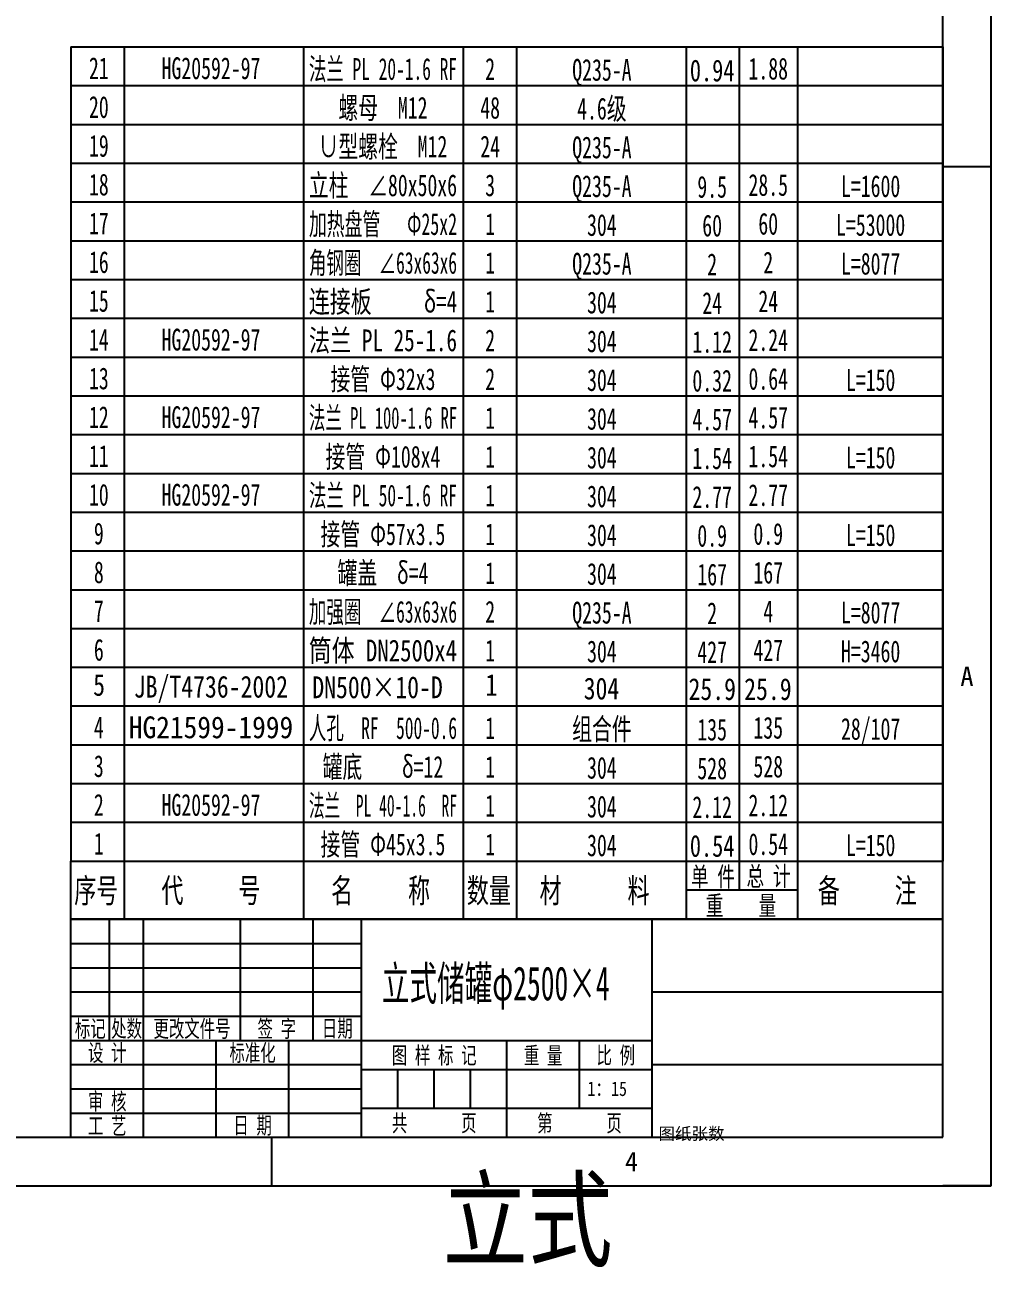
# Model space of a CAD drawing. Extents: x -391 to 8535, y -402 to 12465.
# Drawn here: x 5542 to 8535, y -402 to 3443 of the extents above; entities that cross this region are included whole.
import ezdxf
from ezdxf.enums import TextEntityAlignment as Align

# ---------------------------------------------------------------- set-up
doc = ezdxf.new("R2010")
doc.units = 0
doc.header["$LTSCALE"] = 15
for name, color, linetype in [('1轮廓实线层', 7, 'CONTINUOUS'), ('2细线层', 3, 'CONTINUOUS'), ('6文字层', 3, 'CONTINUOUS'), ('图框层', 7, 'CONTINUOUS')]:
    doc.layers.add(name, color=color, linetype=linetype)
doc.styles.add('PC_TEXTSTYLE', font='simfang.ttf', dxfattribs={"width": 0.8})

# ---------------------------------------------------------------- blocks, each defined once
blk = doc.blocks.new('PC_MXBTITLERECORD')
at = {"layer": '1轮廓实线层'}
for q in [(-180, 12), (0, 0)]:
    blk.add_line((-180, 0), q, dxfattribs=at)
at = {"layer": '2细线层'}
for p, q in [((-180, 12), (0, 12)), ((-169, 12), (-169, 0)), ((-132, 12), (-132, 0)), ((-99, 12), (-99, 0)), ((-88, 12), (-88, 0)), ((-53, 12), (-53, 0)), ((-42, 12), (-42, 6)), ((-30, 12), (-30, 0)), ((-30, 6), (-53, 6))]:
    blk.add_line(p, q, dxfattribs=at)
at = {"layer": '图框层'}
blk.add_line((0, 0), (0, 12), dxfattribs=at)
at = {"layer": '6文字层', "style": 'PC_TEXTSTYLE', "width": 0.667}
for s, height, p in [('单 件', 4, (-47.45, 8.84)), ('总 计', 4, (-35.96, 8.94)), ('序号', 5, (-174.77, 6)), ('代     号', 5, (-151.09, 6)), ('名     称', 5, (-116.06, 6)), ('数量', 5, (-93.71, 6)), ('材      料', 5, (-71.89, 6)), ('备     注', 5, (-15.57, 6)), ('重    量', 4, (-41.65, 2.94))]:
    blk.add_text(s, height=height, dxfattribs=at).set_placement(p, align=Align.MIDDLE)
blk = doc.blocks.new('PC_MXB_BLOCK')
at = {"layer": '1轮廓实线层'}
blk.add_line((-180, 8), (-180, 0), dxfattribs=at)
at = {"layer": '2细线层'}
for p, q in [((-180, 8), (0, 8)), ((-169, 8), (-169, 0)), ((-132, 8), (-132, 0)), ((-99, 8), (-99, 0)), ((-88, 8), (-88, 0)), ((-53, 8), (-53, 0)), ((-42, 8), (-42, 0)), ((-30, 8), (-30, 0))]:
    blk.add_line(p, q, dxfattribs=at)
at = {"layer": '图框层'}
blk.add_line((0, 8), (0, 0), dxfattribs=at)
at = {"layer": '6文字层', "style": 'PC_TEXTSTYLE'}
for tag, width, p, p2 in [('序号', 0.710319, (-178.38, 1.35), (-170.09, 1.35)), ('代号', 2.906846, (-168.05, 1.35), (-134.11, 1.35)), ('名称', 2.561349, (-130.87, 1.2), (-100.28, 1.2)), ('数量', 0.741061, (-97.88, 1.2), (-89, 1.2)), ('材料', 2.652319, (-86.43, 1.01), (-54.3, 1.01)), ('单重', 0.785409, (-52.21, 0.89), (-43, 0.89)), ('总重', 0.881833, (-41.2, 1.27), (-30.86, 1.27)), ('备注', 2.326564, (-28.61, 1.02), (-1.16, 1.02))]:
    blk.add_attdef(tag, text='', height=4.5, dxfattribs=dict(at, width=width)).set_placement(p, p2, align=Align.FIT)

msp = doc.modelspace()

# ---------------------------------------------------------------- linework, layer by layer
at = {"layer": '1轮廓实线层'}
for p, q in [((5685, 1455), (5685, 1335)), ((8385, 675), (5685, 675)), ((5685, 0), (5685, 675)), ((5805, 300), (5805, 675)), ((5910, 300), (5910, 675)), ((6210, 300), (6210, 675)), ((6435, 300), (6435, 675)), ((6585, 0), (6585, 675)), ((7485, 450), (8385, 450)), ((5685, 300), (7485, 300)), ((5910, 0), (5910, 300)), ((6135, 0), (6135, 300)), ((6360, 0), (6360, 300)), ((7035, 0), (7035, 300)), ((7260, 90), (7260, 300)), ((6585, 210), (7485, 210)), ((7485, 225), (8385, 225)), ((6585, 90), (7485, 90)), ((5685, 0), (8385, 0))]:
    msp.add_line(p, q, dxfattribs=at)
at = {"layer": '1轮廓实线层', "color": 7}
for p, q in [((7485, 0), (7485, 675)), ((5685, 375), (6585, 375))]:
    msp.add_line(p, q, dxfattribs=at)
at = {"layer": '2细线层'}
for p, q in [((5685, 1455), (8385, 1455)), ((5850, 1455), (5850, 1335)), ((6405, 1455), (6405, 1335)), ((6900, 1455), (6900, 1335)), ((7065, 1455), (7065, 1335)), ((7590, 1455), (7590, 1335)), ((7755, 1455), (7755, 1335)), ((7935, 1455), (7935, 1335)), ((5685, 600), (6585, 600)), ((5685, 525), (6585, 525)), ((5685, 450), (6585, 450)), ((5685, 225), (6585, 225)), ((6697.5, 90), (6697.5, 210)), ((6810, 90), (6810, 210)), ((6922.5, 90), (6922.5, 210)), ((5685, 150), (6585, 150)), ((5685, 75), (6585, 75))]:
    msp.add_line(p, q, dxfattribs=at)
at = {"layer": '图框层', "color": 3, "ltscale": 14}
for p, q in [((8535, -150), (8535, 12465)), ((8535, 3003.75), (8385, 3003.75)), ((-375, -150), (8535, -150)), ((8535, -150), (8385, -150))]:
    msp.add_line(p, q, dxfattribs=at)
at = {"layer": '图框层', "color": 7, "ltscale": 14}
for p, q in [((8385, 0), (8385, 12315)), ((0, 0), (8385, 0))]:
    msp.add_line(p, q, dxfattribs=at)
at = {"layer": '图框层'}
for p, q in [((8385, 1455), (8385, 1335)), ((8385, 0), (8385, 675))]:
    msp.add_line(p, q, dxfattribs=at)
at = {"layer": '图框层', "color": 3}
for p, q in [((6307.5, -150), (6307.5, 0)), ((8535, -150), (8535, 0))]:
    msp.add_line(p, q, dxfattribs=at)

# ---------------------------------------------------------------- block references
at = {"layer": '图框层', "ltscale": 14}
ref = msp.add_blockref('PC_MXB_BLOCK', (8385, 3255), dxfattribs=dict(at, xscale=15, yscale=15, zscale=15))
ref.add_attrib('代号', 'HG20592-97', dxfattribs={"layer": '6文字层', "height": 67.5, "style": 'PC_TEXTSTYLE', "width": 0.667}).set_placement((6118.84, 3275.23), align=Align.CENTER)
ref.add_attrib('序号', '21', dxfattribs={"layer": '6文字层', "height": 67.5, "style": 'PC_TEXTSTYLE', "width": 0.667}).set_placement((5771.47, 3275.23), align=Align.CENTER)
ref.add_attrib('名称', '法兰 PL 20-1.6 RF', dxfattribs={"layer": '6文字层', "height": 67.5, "style": 'PC_TEXTSTYLE', "width": 0.577952}).set_placement((6422, 3272.93), (6880.86, 3272.93), align=Align.FIT)
ref.add_attrib('数量', '2', dxfattribs={"layer": '6文字层', "height": 67.5, "style": 'PC_TEXTSTYLE', "width": 0.667}).set_placement((6983.4, 3272.93), align=Align.CENTER)
ref.add_attrib('材料', 'Q235-A', dxfattribs={"layer": '6文字层', "height": 67.5, "style": 'PC_TEXTSTYLE', "width": 0.667}).set_placement((7329.47, 3270.16), align=Align.CENTER)
ref.add_attrib('单重', '0.94', dxfattribs={"layer": '6文字层', "height": 67.5, "style": 'PC_TEXTSTYLE', "width": 0.739389}).set_placement((7601.89, 3268.31), (7740.01, 3268.31), align=Align.FIT)
ref.add_attrib('总重', '1.88', dxfattribs={"layer": '6文字层', "height": 67.5, "style": 'PC_TEXTSTYLE', "width": 0.667}).set_placement((7844.62, 3273.98), align=Align.CENTER)
ref = msp.add_blockref('PC_MXB_BLOCK', (8385, 3135), dxfattribs=dict(at, xscale=15, yscale=15, zscale=15))
ref.add_attrib('序号', '20', dxfattribs={"layer": '6文字层', "height": 67.5, "style": 'PC_TEXTSTYLE', "width": 0.667}).set_placement((5771.47, 3155.23), align=Align.CENTER)
ref.add_attrib('名称', '螺母  M12', dxfattribs={"layer": '6文字层', "height": 67.5, "style": 'PC_TEXTSTYLE', "width": 0.667}).set_placement((6651.43, 3152.93), align=Align.CENTER)
ref.add_attrib('数量', '48', dxfattribs={"layer": '6文字层', "height": 67.5, "style": 'PC_TEXTSTYLE', "width": 0.667}).set_placement((6983.4, 3152.93), align=Align.CENTER)
ref.add_attrib('材料', '4.6级', dxfattribs={"layer": '6文字层', "height": 67.5, "style": 'PC_TEXTSTYLE', "width": 0.667}).set_placement((7329.47, 3150.16), align=Align.CENTER)
ref = msp.add_blockref('PC_MXB_BLOCK', (8385, 3015), dxfattribs=dict(at, xscale=15, yscale=15, zscale=15))
ref.add_attrib('序号', '19', dxfattribs={"layer": '6文字层', "height": 67.5, "style": 'PC_TEXTSTYLE', "width": 0.667}).set_placement((5771.47, 3035.23), align=Align.CENTER)
ref.add_attrib('名称', '∪型螺栓  M12', dxfattribs={"layer": '6文字层', "height": 67.5, "style": 'PC_TEXTSTYLE', "width": 0.667}).set_placement((6651.43, 3032.93), align=Align.CENTER)
ref.add_attrib('数量', '24', dxfattribs={"layer": '6文字层', "height": 67.5, "style": 'PC_TEXTSTYLE', "width": 0.667}).set_placement((6983.4, 3032.93), align=Align.CENTER)
ref.add_attrib('材料', 'Q235-A', dxfattribs={"layer": '6文字层', "height": 67.5, "style": 'PC_TEXTSTYLE', "width": 0.667}).set_placement((7329.47, 3030.16), align=Align.CENTER)
ref = msp.add_blockref('PC_MXB_BLOCK', (8385, 2895), dxfattribs=dict(at, xscale=15, yscale=15, zscale=15))
ref.add_attrib('序号', '18', dxfattribs={"layer": '6文字层', "height": 67.5, "style": 'PC_TEXTSTYLE', "width": 0.667}).set_placement((5771.47, 2915.23), align=Align.CENTER)
ref.add_attrib('名称', '立柱  ∠80x50x6', dxfattribs={"layer": '6文字层', "height": 67.5, "style": 'PC_TEXTSTYLE', "width": 0.655012}).set_placement((6422, 2912.93), (6880.86, 2912.93), align=Align.FIT)
ref.add_attrib('数量', '3', dxfattribs={"layer": '6文字层', "height": 67.5, "style": 'PC_TEXTSTYLE', "width": 0.667}).set_placement((6983.4, 2912.93), align=Align.CENTER)
ref.add_attrib('材料', 'Q235-A', dxfattribs={"layer": '6文字层', "height": 67.5, "style": 'PC_TEXTSTYLE', "width": 0.667}).set_placement((7329.47, 2910.16), align=Align.CENTER)
ref.add_attrib('单重', '9.5', dxfattribs={"layer": '6文字层', "height": 67.5, "style": 'PC_TEXTSTYLE', "width": 0.667}).set_placement((7670.95, 2908.31), align=Align.CENTER)
ref.add_attrib('备注', 'L=1600', dxfattribs={"layer": '6文字层', "height": 67.5, "style": 'PC_TEXTSTYLE', "width": 0.667}).set_placement((8161.72, 2910.37), align=Align.CENTER)
ref.add_attrib('总重', '28.5', dxfattribs={"layer": '6文字层', "height": 67.5, "style": 'PC_TEXTSTYLE', "width": 0.667}).set_placement((7844.62, 2913.98), align=Align.CENTER)
ref = msp.add_blockref('PC_MXB_BLOCK', (8385, 2775), dxfattribs=dict(at, xscale=15, yscale=15, zscale=15))
ref.add_attrib('序号', '17', dxfattribs={"layer": '6文字层', "height": 67.5, "style": 'PC_TEXTSTYLE', "width": 0.667}).set_placement((5771.47, 2795.23), align=Align.CENTER)
ref.add_attrib('名称', '加热盘管   Φ25x2', dxfattribs={"layer": '6文字层', "height": 67.5, "style": 'PC_TEXTSTYLE', "width": 0.577952}).set_placement((6422, 2792.93), (6880.86, 2792.93), align=Align.FIT)
ref.add_attrib('数量', '1', dxfattribs={"layer": '6文字层', "height": 67.5, "style": 'PC_TEXTSTYLE', "width": 0.667}).set_placement((6983.4, 2792.93), align=Align.CENTER)
ref.add_attrib('材料', '304', dxfattribs={"layer": '6文字层', "height": 67.5, "style": 'PC_TEXTSTYLE', "width": 0.667}).set_placement((7329.47, 2790.16), align=Align.CENTER)
ref.add_attrib('单重', '60', dxfattribs={"layer": '6文字层', "height": 67.5, "style": 'PC_TEXTSTYLE', "width": 0.667}).set_placement((7670.95, 2788.31), align=Align.CENTER)
ref.add_attrib('备注', 'L=53000', dxfattribs={"layer": '6文字层', "height": 67.5, "style": 'PC_TEXTSTYLE', "width": 0.667}).set_placement((8161.72, 2790.37), align=Align.CENTER)
ref.add_attrib('总重', '60', dxfattribs={"layer": '6文字层', "height": 67.5, "style": 'PC_TEXTSTYLE', "width": 0.667}).set_placement((7844.62, 2793.98), align=Align.CENTER)
ref = msp.add_blockref('PC_MXB_BLOCK', (8385, 2655), dxfattribs=dict(at, xscale=15, yscale=15, zscale=15))
ref.add_attrib('序号', '16', dxfattribs={"layer": '6文字层', "height": 67.5, "style": 'PC_TEXTSTYLE', "width": 0.667}).set_placement((5771.47, 2675.23), align=Align.CENTER)
ref.add_attrib('名称', '角钢圈  ∠63x63x6', dxfattribs={"layer": '6文字层', "height": 67.5, "style": 'PC_TEXTSTYLE', "width": 0.577952}).set_placement((6422, 2672.93), (6880.86, 2672.93), align=Align.FIT)
ref.add_attrib('数量', '1', dxfattribs={"layer": '6文字层', "height": 67.5, "style": 'PC_TEXTSTYLE', "width": 0.667}).set_placement((6983.4, 2672.93), align=Align.CENTER)
ref.add_attrib('材料', 'Q235-A', dxfattribs={"layer": '6文字层', "height": 67.5, "style": 'PC_TEXTSTYLE', "width": 0.667}).set_placement((7329.47, 2670.16), align=Align.CENTER)
ref.add_attrib('单重', '2', dxfattribs={"layer": '6文字层', "height": 67.5, "style": 'PC_TEXTSTYLE', "width": 0.667}).set_placement((7670.95, 2668.31), align=Align.CENTER)
ref.add_attrib('备注', 'L=8077', dxfattribs={"layer": '6文字层', "height": 67.5, "style": 'PC_TEXTSTYLE', "width": 0.667}).set_placement((8161.72, 2670.37), align=Align.CENTER)
ref.add_attrib('总重', '2', dxfattribs={"layer": '6文字层', "height": 67.5, "style": 'PC_TEXTSTYLE', "width": 0.667}).set_placement((7844.62, 2673.98), align=Align.CENTER)
ref = msp.add_blockref('PC_MXB_BLOCK', (8385, 2535), dxfattribs=dict(at, xscale=15, yscale=15, zscale=15))
ref.add_attrib('序号', '15', dxfattribs={"layer": '6文字层', "height": 67.5, "style": 'PC_TEXTSTYLE', "width": 0.667}).set_placement((5771.47, 2555.23), align=Align.CENTER)
ref.add_attrib('名称', '连接板     δ=4', dxfattribs={"layer": '6文字层', "height": 67.5, "style": 'PC_TEXTSTYLE', "width": 0.655012}).set_placement((6422, 2552.93), (6880.86, 2552.93), align=Align.FIT)
ref.add_attrib('数量', '1', dxfattribs={"layer": '6文字层', "height": 67.5, "style": 'PC_TEXTSTYLE', "width": 0.667}).set_placement((6983.4, 2552.93), align=Align.CENTER)
ref.add_attrib('材料', '304', dxfattribs={"layer": '6文字层', "height": 67.5, "style": 'PC_TEXTSTYLE', "width": 0.667}).set_placement((7329.47, 2550.16), align=Align.CENTER)
ref.add_attrib('单重', '24', dxfattribs={"layer": '6文字层', "height": 67.5, "style": 'PC_TEXTSTYLE', "width": 0.667}).set_placement((7670.95, 2548.31), align=Align.CENTER)
ref.add_attrib('总重', '24', dxfattribs={"layer": '6文字层', "height": 67.5, "style": 'PC_TEXTSTYLE', "width": 0.667}).set_placement((7844.62, 2553.98), align=Align.CENTER)
ref = msp.add_blockref('PC_MXB_BLOCK', (8385, 2415), dxfattribs=dict(at, xscale=15, yscale=15, zscale=15))
ref.add_attrib('代号', 'HG20592-97', dxfattribs={"layer": '6文字层', "height": 67.5, "style": 'PC_TEXTSTYLE', "width": 0.667}).set_placement((6118.84, 2435.23), align=Align.CENTER)
ref.add_attrib('序号', '14', dxfattribs={"layer": '6文字层', "height": 67.5, "style": 'PC_TEXTSTYLE', "width": 0.667}).set_placement((5771.47, 2435.23), align=Align.CENTER)
ref.add_attrib('名称', '法兰 PL 25-1.6', dxfattribs={"layer": '6文字层', "height": 67.5, "style": 'PC_TEXTSTYLE', "width": 0.701798}).set_placement((6422, 2432.93), (6880.86, 2432.93), align=Align.FIT)
ref.add_attrib('数量', '2', dxfattribs={"layer": '6文字层', "height": 67.5, "style": 'PC_TEXTSTYLE', "width": 0.667}).set_placement((6983.4, 2432.93), align=Align.CENTER)
ref.add_attrib('材料', '304', dxfattribs={"layer": '6文字层', "height": 67.5, "style": 'PC_TEXTSTYLE', "width": 0.667}).set_placement((7329.47, 2430.16), align=Align.CENTER)
ref.add_attrib('单重', '1.12', dxfattribs={"layer": '6文字层', "height": 67.5, "style": 'PC_TEXTSTYLE', "width": 0.667}).set_placement((7670.95, 2428.31), align=Align.CENTER)
ref.add_attrib('总重', '2.24', dxfattribs={"layer": '6文字层', "height": 67.5, "style": 'PC_TEXTSTYLE', "width": 0.667}).set_placement((7844.62, 2433.98), align=Align.CENTER)
ref = msp.add_blockref('PC_MXB_BLOCK', (8385, 2295), dxfattribs=dict(at, xscale=15, yscale=15, zscale=15))
ref.add_attrib('序号', '13', dxfattribs={"layer": '6文字层', "height": 67.5, "style": 'PC_TEXTSTYLE', "width": 0.667}).set_placement((5771.47, 2315.23), align=Align.CENTER)
ref.add_attrib('名称', '接管 Φ32x3', dxfattribs={"layer": '6文字层', "height": 67.5, "style": 'PC_TEXTSTYLE', "width": 0.667}).set_placement((6651.43, 2312.93), align=Align.CENTER)
ref.add_attrib('数量', '2', dxfattribs={"layer": '6文字层', "height": 67.5, "style": 'PC_TEXTSTYLE', "width": 0.667}).set_placement((6983.4, 2312.93), align=Align.CENTER)
ref.add_attrib('材料', '304', dxfattribs={"layer": '6文字层', "height": 67.5, "style": 'PC_TEXTSTYLE', "width": 0.667}).set_placement((7329.47, 2310.16), align=Align.CENTER)
ref.add_attrib('单重', '0.32', dxfattribs={"layer": '6文字层', "height": 67.5, "style": 'PC_TEXTSTYLE', "width": 0.667}).set_placement((7670.95, 2308.31), align=Align.CENTER)
ref.add_attrib('备注', 'L=150', dxfattribs={"layer": '6文字层', "height": 67.5, "style": 'PC_TEXTSTYLE', "width": 0.667}).set_placement((8161.72, 2310.37), align=Align.CENTER)
ref.add_attrib('总重', '0.64', dxfattribs={"layer": '6文字层', "height": 67.5, "style": 'PC_TEXTSTYLE', "width": 0.667}).set_placement((7844.62, 2313.98), align=Align.CENTER)
ref = msp.add_blockref('PC_MXB_BLOCK', (8385, 2175), dxfattribs=dict(at, xscale=15, yscale=15, zscale=15))
ref.add_attrib('代号', 'HG20592-97', dxfattribs={"layer": '6文字层', "height": 67.5, "style": 'PC_TEXTSTYLE', "width": 0.667}).set_placement((6118.84, 2195.23), align=Align.CENTER)
ref.add_attrib('序号', '12', dxfattribs={"layer": '6文字层', "height": 67.5, "style": 'PC_TEXTSTYLE', "width": 0.667}).set_placement((5771.47, 2195.23), align=Align.CENTER)
ref.add_attrib('名称', '法兰 PL 100-1.6 RF', dxfattribs={"layer": '6文字层', "height": 67.5, "style": 'PC_TEXTSTYLE', "width": 0.545843}).set_placement((6422, 2192.93), (6880.86, 2192.93), align=Align.FIT)
ref.add_attrib('数量', '1', dxfattribs={"layer": '6文字层', "height": 67.5, "style": 'PC_TEXTSTYLE', "width": 0.667}).set_placement((6983.4, 2192.93), align=Align.CENTER)
ref.add_attrib('材料', '304', dxfattribs={"layer": '6文字层', "height": 67.5, "style": 'PC_TEXTSTYLE', "width": 0.667}).set_placement((7329.47, 2190.16), align=Align.CENTER)
ref.add_attrib('单重', '4.57', dxfattribs={"layer": '6文字层', "height": 67.5, "style": 'PC_TEXTSTYLE', "width": 0.667}).set_placement((7670.95, 2188.31), align=Align.CENTER)
ref.add_attrib('总重', '4.57', dxfattribs={"layer": '6文字层', "height": 67.5, "style": 'PC_TEXTSTYLE', "width": 0.667}).set_placement((7844.62, 2193.98), align=Align.CENTER)
ref = msp.add_blockref('PC_MXB_BLOCK', (8385, 2055), dxfattribs=dict(at, xscale=15, yscale=15, zscale=15))
ref.add_attrib('序号', '11', dxfattribs={"layer": '6文字层', "height": 67.5, "style": 'PC_TEXTSTYLE', "width": 0.667}).set_placement((5771.47, 2075.23), align=Align.CENTER)
ref.add_attrib('名称', '接管 Φ108x4', dxfattribs={"layer": '6文字层', "height": 67.5, "style": 'PC_TEXTSTYLE', "width": 0.667}).set_placement((6651.43, 2072.93), align=Align.CENTER)
ref.add_attrib('数量', '1', dxfattribs={"layer": '6文字层', "height": 67.5, "style": 'PC_TEXTSTYLE', "width": 0.667}).set_placement((6983.4, 2072.93), align=Align.CENTER)
ref.add_attrib('材料', '304', dxfattribs={"layer": '6文字层', "height": 67.5, "style": 'PC_TEXTSTYLE', "width": 0.667}).set_placement((7329.47, 2070.16), align=Align.CENTER)
ref.add_attrib('单重', '1.54', dxfattribs={"layer": '6文字层', "height": 67.5, "style": 'PC_TEXTSTYLE', "width": 0.667}).set_placement((7670.95, 2068.31), align=Align.CENTER)
ref.add_attrib('备注', 'L=150', dxfattribs={"layer": '6文字层', "height": 67.5, "style": 'PC_TEXTSTYLE', "width": 0.667}).set_placement((8161.72, 2070.37), align=Align.CENTER)
ref.add_attrib('总重', '1.54', dxfattribs={"layer": '6文字层', "height": 67.5, "style": 'PC_TEXTSTYLE', "width": 0.667}).set_placement((7844.62, 2073.98), align=Align.CENTER)
ref = msp.add_blockref('PC_MXB_BLOCK', (8385, 1935), dxfattribs=dict(at, xscale=15, yscale=15, zscale=15))
ref.add_attrib('代号', 'HG20592-97', dxfattribs={"layer": '6文字层', "height": 67.5, "style": 'PC_TEXTSTYLE', "width": 0.667}).set_placement((6118.84, 1955.23), align=Align.CENTER)
ref.add_attrib('序号', '10', dxfattribs={"layer": '6文字层', "height": 67.5, "style": 'PC_TEXTSTYLE', "width": 0.667}).set_placement((5771.47, 1955.23), align=Align.CENTER)
ref.add_attrib('名称', '法兰 PL 50-1.6 RF', dxfattribs={"layer": '6文字层', "height": 67.5, "style": 'PC_TEXTSTYLE', "width": 0.577952}).set_placement((6422, 1952.93), (6880.86, 1952.93), align=Align.FIT)
ref.add_attrib('数量', '1', dxfattribs={"layer": '6文字层', "height": 67.5, "style": 'PC_TEXTSTYLE', "width": 0.667}).set_placement((6983.4, 1952.93), align=Align.CENTER)
ref.add_attrib('材料', '304', dxfattribs={"layer": '6文字层', "height": 67.5, "style": 'PC_TEXTSTYLE', "width": 0.667}).set_placement((7329.47, 1950.16), align=Align.CENTER)
ref.add_attrib('单重', '2.77', dxfattribs={"layer": '6文字层', "height": 67.5, "style": 'PC_TEXTSTYLE', "width": 0.667}).set_placement((7670.95, 1948.31), align=Align.CENTER)
ref.add_attrib('总重', '2.77', dxfattribs={"layer": '6文字层', "height": 67.5, "style": 'PC_TEXTSTYLE', "width": 0.667}).set_placement((7844.62, 1953.98), align=Align.CENTER)
ref = msp.add_blockref('PC_MXB_BLOCK', (8385, 1815), dxfattribs=dict(at, xscale=15, yscale=15, zscale=15))
ref.add_attrib('序号', '9', dxfattribs={"layer": '6文字层', "height": 67.5, "style": 'PC_TEXTSTYLE', "width": 0.667}).set_placement((5771.47, 1835.23), align=Align.CENTER)
ref.add_attrib('名称', '接管 Φ57x3.5', dxfattribs={"layer": '6文字层', "height": 67.5, "style": 'PC_TEXTSTYLE', "width": 0.667}).set_placement((6651.43, 1832.93), align=Align.CENTER)
ref.add_attrib('数量', '1', dxfattribs={"layer": '6文字层', "height": 67.5, "style": 'PC_TEXTSTYLE', "width": 0.667}).set_placement((6983.4, 1832.93), align=Align.CENTER)
ref.add_attrib('材料', '304', dxfattribs={"layer": '6文字层', "height": 67.5, "style": 'PC_TEXTSTYLE', "width": 0.667}).set_placement((7329.47, 1830.16), align=Align.CENTER)
ref.add_attrib('单重', '0.9', dxfattribs={"layer": '6文字层', "height": 67.5, "style": 'PC_TEXTSTYLE', "width": 0.667}).set_placement((7670.95, 1828.31), align=Align.CENTER)
ref.add_attrib('备注', 'L=150', dxfattribs={"layer": '6文字层', "height": 67.5, "style": 'PC_TEXTSTYLE', "width": 0.667}).set_placement((8161.72, 1830.37), align=Align.CENTER)
ref.add_attrib('总重', '0.9', dxfattribs={"layer": '6文字层', "height": 67.5, "style": 'PC_TEXTSTYLE', "width": 0.667}).set_placement((7844.62, 1833.98), align=Align.CENTER)
ref = msp.add_blockref('PC_MXB_BLOCK', (8385, 1695), dxfattribs=dict(at, xscale=15, yscale=15, zscale=15))
ref.add_attrib('序号', '8', dxfattribs={"layer": '6文字层', "height": 67.5, "style": 'PC_TEXTSTYLE', "width": 0.667}).set_placement((5771.47, 1715.23), align=Align.CENTER)
ref.add_attrib('名称', '罐盖  δ=4', dxfattribs={"layer": '6文字层', "height": 67.5, "style": 'PC_TEXTSTYLE', "width": 0.667}).set_placement((6651.43, 1712.93), align=Align.CENTER)
ref.add_attrib('数量', '1', dxfattribs={"layer": '6文字层', "height": 67.5, "style": 'PC_TEXTSTYLE', "width": 0.667}).set_placement((6983.4, 1712.93), align=Align.CENTER)
ref.add_attrib('材料', '304', dxfattribs={"layer": '6文字层', "height": 67.5, "style": 'PC_TEXTSTYLE', "width": 0.667}).set_placement((7329.47, 1710.16), align=Align.CENTER)
ref.add_attrib('单重', '167', dxfattribs={"layer": '6文字层', "height": 67.5, "style": 'PC_TEXTSTYLE', "width": 0.667}).set_placement((7670.95, 1708.31), align=Align.CENTER)
ref.add_attrib('总重', '167', dxfattribs={"layer": '6文字层', "height": 67.5, "style": 'PC_TEXTSTYLE', "width": 0.667}).set_placement((7844.62, 1713.98), align=Align.CENTER)
ref = msp.add_blockref('PC_MXB_BLOCK', (8385, 1575), dxfattribs=dict(at, xscale=15, yscale=15, zscale=15))
ref.add_attrib('序号', '7', dxfattribs={"layer": '6文字层', "height": 67.5, "style": 'PC_TEXTSTYLE', "width": 0.667}).set_placement((5771.47, 1595.23), align=Align.CENTER)
ref.add_attrib('名称', '加强圈  ∠63x63x6', dxfattribs={"layer": '6文字层', "height": 67.5, "style": 'PC_TEXTSTYLE', "width": 0.577952}).set_placement((6422, 1592.93), (6880.86, 1592.93), align=Align.FIT)
ref.add_attrib('数量', '2', dxfattribs={"layer": '6文字层', "height": 67.5, "style": 'PC_TEXTSTYLE', "width": 0.667}).set_placement((6983.4, 1592.93), align=Align.CENTER)
ref.add_attrib('材料', 'Q235-A', dxfattribs={"layer": '6文字层', "height": 67.5, "style": 'PC_TEXTSTYLE', "width": 0.667}).set_placement((7329.47, 1590.16), align=Align.CENTER)
ref.add_attrib('单重', '2', dxfattribs={"layer": '6文字层', "height": 67.5, "style": 'PC_TEXTSTYLE', "width": 0.667}).set_placement((7670.95, 1588.31), align=Align.CENTER)
ref.add_attrib('备注', 'L=8077', dxfattribs={"layer": '6文字层', "height": 67.5, "style": 'PC_TEXTSTYLE', "width": 0.667}).set_placement((8161.72, 1590.37), align=Align.CENTER)
ref.add_attrib('总重', '4', dxfattribs={"layer": '6文字层', "height": 67.5, "style": 'PC_TEXTSTYLE', "width": 0.667}).set_placement((7844.62, 1593.98), align=Align.CENTER)
ref = msp.add_blockref('PC_MXB_BLOCK', (8385, 1455), dxfattribs=dict(at, xscale=15, yscale=15, zscale=15))
ref.add_attrib('序号', '6', dxfattribs={"layer": '6文字层', "height": 67.5, "style": 'PC_TEXTSTYLE', "width": 0.667}).set_placement((5771.47, 1475.23), align=Align.CENTER)
ref.add_attrib('名称', '筒体 DN2500x4', dxfattribs={"layer": '6文字层', "height": 67.5, "style": 'PC_TEXTSTYLE', "width": 0.755783}).set_placement((6422, 1472.93), (6880.86, 1472.93), align=Align.FIT)
ref.add_attrib('数量', '1', dxfattribs={"layer": '6文字层', "height": 67.5, "style": 'PC_TEXTSTYLE', "width": 0.667}).set_placement((6983.4, 1472.93), align=Align.CENTER)
ref.add_attrib('材料', '304', dxfattribs={"layer": '6文字层', "height": 67.5, "style": 'PC_TEXTSTYLE', "width": 0.667}).set_placement((7329.47, 1470.16), align=Align.CENTER)
ref.add_attrib('单重', '427', dxfattribs={"layer": '6文字层', "height": 67.5, "style": 'PC_TEXTSTYLE', "width": 0.667}).set_placement((7670.95, 1468.31), align=Align.CENTER)
ref.add_attrib('备注', 'H=3460', dxfattribs={"layer": '6文字层', "height": 67.5, "style": 'PC_TEXTSTYLE', "width": 0.667}).set_placement((8161.72, 1470.37), align=Align.CENTER)
ref.add_attrib('总重', '427', dxfattribs={"layer": '6文字层', "height": 67.5, "style": 'PC_TEXTSTYLE', "width": 0.667}).set_placement((7844.62, 1473.98), align=Align.CENTER)
ref = msp.add_blockref('PC_MXB_BLOCK', (8385, 1215), dxfattribs=dict(at, xscale=15, yscale=15, zscale=15))
ref.add_attrib('代号', 'HG21599-1999', dxfattribs={"layer": '6文字层', "height": 67.5, "style": 'PC_TEXTSTYLE', "width": 0.908389}).set_placement((5864.3, 1235.23), (6373.39, 1235.23), align=Align.FIT)
ref.add_attrib('序号', '4', dxfattribs={"layer": '6文字层', "height": 67.5, "style": 'PC_TEXTSTYLE', "width": 0.667}).set_placement((5771.47, 1235.23), align=Align.CENTER)
ref.add_attrib('名称', '人孔  RF  500-0.6', dxfattribs={"layer": '6文字层', "height": 67.5, "style": 'PC_TEXTSTYLE', "width": 0.577952}).set_placement((6422, 1232.93), (6880.86, 1232.93), align=Align.FIT)
ref.add_attrib('数量', '1', dxfattribs={"layer": '6文字层', "height": 67.5, "style": 'PC_TEXTSTYLE', "width": 0.667}).set_placement((6983.4, 1232.93), align=Align.CENTER)
ref.add_attrib('材料', '组合件', dxfattribs={"layer": '6文字层', "height": 67.5, "style": 'PC_TEXTSTYLE', "width": 0.667}).set_placement((7329.47, 1230.16), align=Align.CENTER)
ref.add_attrib('单重', '135', dxfattribs={"layer": '6文字层', "height": 67.5, "style": 'PC_TEXTSTYLE', "width": 0.667}).set_placement((7670.95, 1228.31), align=Align.CENTER)
ref.add_attrib('备注', '28/107', dxfattribs={"layer": '6文字层', "height": 67.5, "style": 'PC_TEXTSTYLE', "width": 0.667}).set_placement((8161.72, 1230.37), align=Align.CENTER)
ref.add_attrib('总重', '135', dxfattribs={"layer": '6文字层', "height": 67.5, "style": 'PC_TEXTSTYLE', "width": 0.667}).set_placement((7844.62, 1233.98), align=Align.CENTER)
ref = msp.add_blockref('PC_MXB_BLOCK', (8385, 1095), dxfattribs=dict(at, xscale=15, yscale=15, zscale=15))
ref.add_attrib('序号', '3', dxfattribs={"layer": '6文字层', "height": 67.5, "style": 'PC_TEXTSTYLE', "width": 0.667}).set_placement((5771.47, 1115.23), align=Align.CENTER)
ref.add_attrib('名称', '罐底    δ=12', dxfattribs={"layer": '6文字层', "height": 67.5, "style": 'PC_TEXTSTYLE', "width": 0.667}).set_placement((6651.43, 1112.93), align=Align.CENTER)
ref.add_attrib('数量', '1', dxfattribs={"layer": '6文字层', "height": 67.5, "style": 'PC_TEXTSTYLE', "width": 0.667}).set_placement((6983.4, 1112.93), align=Align.CENTER)
ref.add_attrib('材料', '304', dxfattribs={"layer": '6文字层', "height": 67.5, "style": 'PC_TEXTSTYLE', "width": 0.667}).set_placement((7329.47, 1110.16), align=Align.CENTER)
ref.add_attrib('单重', '528', dxfattribs={"layer": '6文字层', "height": 67.5, "style": 'PC_TEXTSTYLE', "width": 0.667}).set_placement((7670.95, 1108.31), align=Align.CENTER)
ref.add_attrib('总重', '528', dxfattribs={"layer": '6文字层', "height": 67.5, "style": 'PC_TEXTSTYLE', "width": 0.667}).set_placement((7844.62, 1113.98), align=Align.CENTER)
ref = msp.add_blockref('PC_MXB_BLOCK', (8385, 975), dxfattribs=dict(at, xscale=15, yscale=15, zscale=15))
ref.add_attrib('代号', 'HG20592-97', dxfattribs={"layer": '6文字层', "height": 67.5, "style": 'PC_TEXTSTYLE', "width": 0.667}).set_placement((6118.84, 995.23), align=Align.CENTER)
ref.add_attrib('序号', '2', dxfattribs={"layer": '6文字层', "height": 67.5, "style": 'PC_TEXTSTYLE', "width": 0.667}).set_placement((5771.47, 995.23), align=Align.CENTER)
ref.add_attrib('名称', '法兰  PL 40-1.6  RF', dxfattribs={"layer": '6文字层', "height": 67.5, "style": 'PC_TEXTSTYLE', "width": 0.517115}).set_placement((6422, 992.93), (6880.86, 992.93), align=Align.FIT)
ref.add_attrib('数量', '1', dxfattribs={"layer": '6文字层', "height": 67.5, "style": 'PC_TEXTSTYLE', "width": 0.667}).set_placement((6983.4, 992.93), align=Align.CENTER)
ref.add_attrib('材料', '304', dxfattribs={"layer": '6文字层', "height": 67.5, "style": 'PC_TEXTSTYLE', "width": 0.667}).set_placement((7329.47, 990.16), align=Align.CENTER)
ref.add_attrib('单重', '2.12', dxfattribs={"layer": '6文字层', "height": 67.5, "style": 'PC_TEXTSTYLE', "width": 0.667}).set_placement((7670.95, 988.31), align=Align.CENTER)
ref.add_attrib('总重', '2.12', dxfattribs={"layer": '6文字层', "height": 67.5, "style": 'PC_TEXTSTYLE', "width": 0.667}).set_placement((7844.62, 993.98), align=Align.CENTER)
ref = msp.add_blockref('PC_MXB_BLOCK', (8385, 855), dxfattribs=dict(at, xscale=15, yscale=15, zscale=15))
ref.add_attrib('序号', '1', dxfattribs={"layer": '6文字层', "height": 67.5, "style": 'PC_TEXTSTYLE', "width": 0.667}).set_placement((5771.47, 875.23), align=Align.CENTER)
ref.add_attrib('名称', '接管 Φ45x3.5', dxfattribs={"layer": '6文字层', "height": 67.5, "style": 'PC_TEXTSTYLE', "width": 0.667}).set_placement((6651.43, 872.93), align=Align.CENTER)
ref.add_attrib('数量', '1', dxfattribs={"layer": '6文字层', "height": 67.5, "style": 'PC_TEXTSTYLE', "width": 0.667}).set_placement((6983.4, 872.93), align=Align.CENTER)
ref.add_attrib('材料', '304', dxfattribs={"layer": '6文字层', "height": 67.5, "style": 'PC_TEXTSTYLE', "width": 0.667}).set_placement((7329.47, 870.16), align=Align.CENTER)
ref.add_attrib('单重', '0.54', dxfattribs={"layer": '6文字层', "height": 67.5, "style": 'PC_TEXTSTYLE', "width": 0.739389}).set_placement((7601.89, 868.31), (7740.01, 868.31), align=Align.FIT)
ref.add_attrib('备注', 'L=150', dxfattribs={"layer": '6文字层', "height": 67.5, "style": 'PC_TEXTSTYLE', "width": 0.667}).set_placement((8161.72, 870.37), align=Align.CENTER)
ref.add_attrib('总重', '0.54', dxfattribs={"layer": '6文字层', "height": 67.5, "style": 'PC_TEXTSTYLE', "width": 0.667}).set_placement((7844.62, 873.98), align=Align.CENTER)
at = {"layer": '图框层', "ltscale": 14, "xscale": 15, "yscale": 15, "zscale": 15}
msp.add_blockref('PC_MXBTITLERECORD', (8385, 675), dxfattribs=at)

# ---------------------------------------------------------------- texts
at = {"layer": '1轮廓实线层', "ltscale": 14, "style": 'PC_TEXTSTYLE', "width": 0.8}
msp.add_text('立式', height=240.841, dxfattribs=at).set_placement((6836.94, -374.9))
at = {"layer": '2细线层', "ltscale": 14, "style": 'PC_TEXTSTYLE', "width": 0.8}
for s, height, p in [('5', 67.5, (5753.86, 1366.61)), ('JB/T4736-2002', 67.5, (5879.78, 1361.03)), ('DN500×10-D', 67.5, (6432.55, 1359.17)), ('1', 67.5, (6968.86, 1366.61)), ('304', 67.5, (7273.09, 1355.45)), ('25.9', 67.5, (7597.72, 1353.59)), ('25.9', 67.5, (7770.17, 1353.59)), ('1：15', 45, (7284.45, 127.96))]:
    msp.add_text(s, height=height, dxfattribs=at).set_placement(p)
at = {"layer": '6文字层', "style": 'PC_TEXTSTYLE', "width": 0.667}
for s, p in [('标记', (5745, 337.5)), ('处数', (5857.5, 337.5)), (' 更改文件号 ', (6060, 337.5)), (' 签 字 ', (6322.5, 337.5)), (' 日期 ', (6510, 337.5)), (' 设 计 ', (5797.5, 262.58)), (' 标准化 ', (6247.5, 262.58)), (' 图 样 标 记 ', (6810, 255)), (' 重 量 ', (7147.5, 255)), (' 比 例 ', (7372.5, 255)), (' 审 核 ', (5797.5, 112.5)), ('共       页', (6810, 45)), ('第       页', (7260, 45)), (' 工 艺 ', (5797.5, 37.5)), (' 日 期 ', (6247.5, 37.5))]:
    msp.add_text(s, height=52.5, dxfattribs=at).set_placement(p, align=Align.MIDDLE)
at = {"layer": '6文字层', "style": 'PC_TEXTSTYLE', "width": 0.571337, "flags": 8}
msp.add_attdef('立式储罐φ2500×4', text='', height=105, dxfattribs=at).set_placement((6647.7, 423.95), (7353.31, 423.95), align=Align.FIT)
at = {"layer": '6文字层', "ltscale": 10, "style": 'PC_TEXTSTYLE', "flags": 1}
msp.add_attdef('图纸张数', (7504.82, -7.38), '', height=37.5, dxfattribs=at)
at = {"layer": '图框层', "color": 3, "style": 'PC_TEXTSTYLE'}
for s, p in [('A', (8460, 1426.88)), ('4', (7421.25, -75))]:
    msp.add_text(s, height=60, dxfattribs=at).set_placement(p, align=Align.MIDDLE)

doc.saveas('drawing.dxf')
